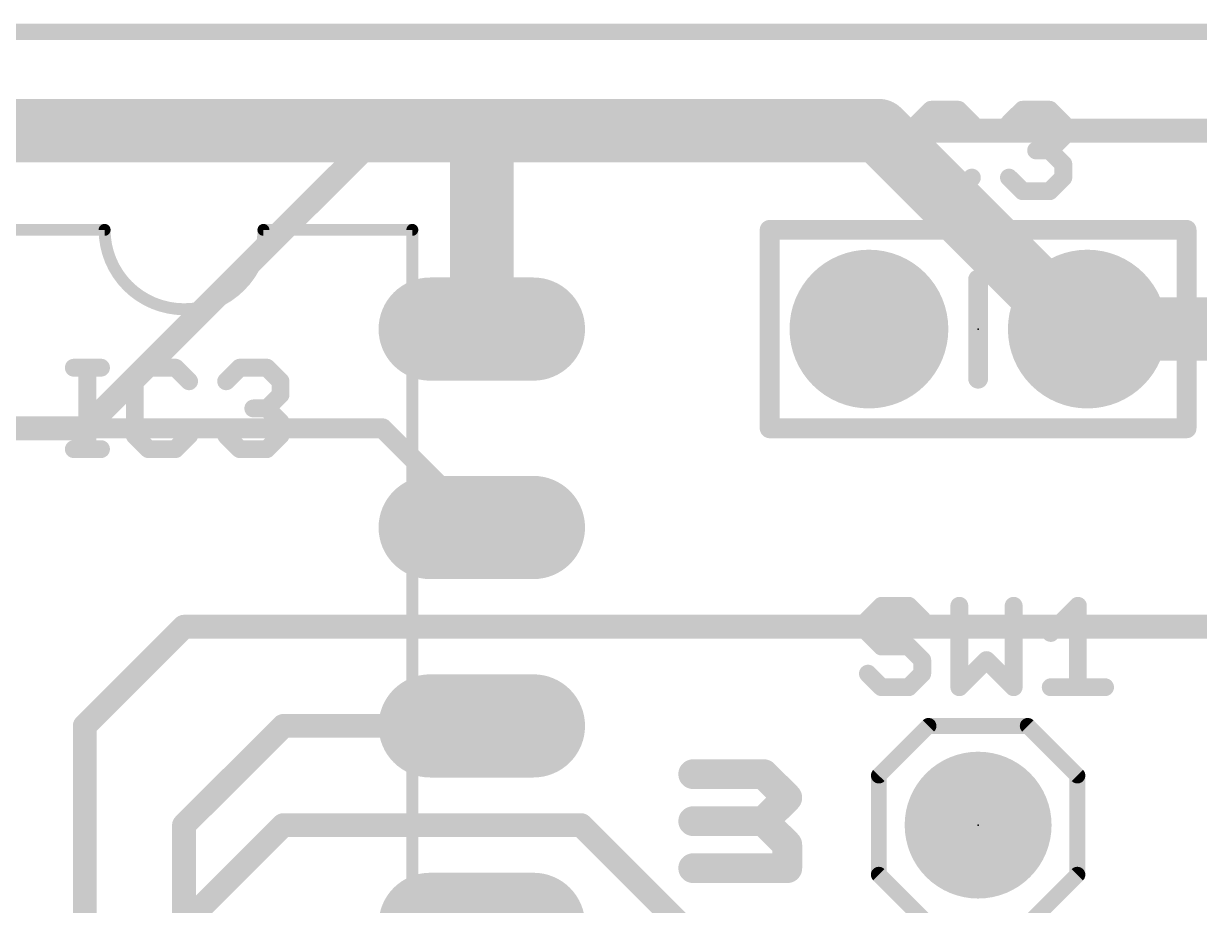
# Model space of a CAD drawing. Extents: x -0.1 to 52.8, y -11.4 to 50.9.
# Drawn here: x 18.27 to 33.31, y 39.61 to 50.9 of the extents above; entities that cross this region are included whole.
import ezdxf

# ---------------------------------------------------------------- set-up
doc = ezdxf.new("R2010")
doc.units = 0
for name, color, linetype in [('1', 12, 'CONTINUOUS'), ('16', 132, 'CONTINUOUS'), ('17', 110, 'CONTINUOUS'), ('20', 53, 'CONTINUOUS'), ('21', 41, 'CONTINUOUS'), ('22', 40, 'CONTINUOUS'), ('23', 53, 'CONTINUOUS'), ('51', 53, 'CONTINUOUS')]:
    doc.layers.add(name, color=color, linetype=linetype)

# ---------------------------------------------------------------- blocks, each defined once
blk = doc.blocks.new('ROUNDP')
at = {"const_width": 0.5}
blk.add_lwpolyline([(0, -0.25, 1), (0, 0.25, 1), (0, -0.25)], format="xyb", dxfattribs=at)
blk = doc.blocks.new('LONGP100')
at = {"const_width": 1}
blk.add_lwpolyline([(-0.5, 0), (0.5, 0)], dxfattribs=at)
at = {"const_width": 0.5}
for points in [[(-0.5, 0.25, 1), (-0.5, -0.25)], [(0.5, -0.25, 1), (0.5, 0.25)]]:
    blk.add_lwpolyline(points, format="xyb", dxfattribs=at)
blk = doc.blocks.new('RECT')
blk.add_solid([(-0.5, -0.5), (0.5, -0.5), (-0.5, 0.5), (0.5, 0.5)])

msp = doc.modelspace()

# ---------------------------------------------------------------- linework, layer by layer
at = {"layer": '1'}
for points, const_width in [([(24.13, 49.53), (12.7, 49.53)], 0.8128), ([(29.21, 49.53), (24.13, 49.53)], 0.8128), ([(24.13, 46.99), (24.13, 49.53)], 0.8128), ([(31.75, 46.99), (29.21, 49.53)], 0.8128), ([(31.877, 46.99), (31.75, 46.99)], 0.8128), ([(31.877, 46.99), (35.56, 46.99)], 0.8128), ([(11.303, 45.72), (22.86, 45.72)], 0.254), ([(22.86, 45.72), (24.13, 44.45)], 0.254), ([(20.32, 43.18), (19.05, 41.91)], 0.3048), ([(33.02, 43.18), (20.32, 43.18)], 0.3048), ([(33.02, 43.18), (36.83, 43.18)], 0.3048), ([(19.05, 41.91), (19.05, 36.83)], 0.3048), ([(20.32, 40.64), (21.59, 41.91)], 0.3048), ([(21.59, 41.91), (24.13, 41.91)], 0.3048), ([(20.32, 19.05), (20.32, 40.64)], 0.3048)]:
    msp.add_lwpolyline(points, dxfattribs=dict(at, const_width=const_width))
for points, const_width in [([(24.13, 49.7332, 1), (24.13, 49.3268)], 0.4064), ([(24.3332, 49.53, 1), (23.9268, 49.53)], 0.4064), ([(24.13, 49.3268, 1), (24.13, 49.7332)], 0.4064), ([(29.3537, 49.6737, 1), (29.0663, 49.3863)], 0.4064), ([(29.21, 49.3268, 1), (29.21, 49.7332)], 0.4064), ([(31.75, 47.1932, 1), (31.75, 46.7868)], 0.4064), ([(31.877, 47.1932, 1), (31.877, 46.7868)], 0.4064), ([(31.877, 46.7868, 1), (31.877, 47.1932)], 0.4064), ([(31.6063, 46.8463, 1), (31.8937, 47.1337)], 0.4064), ([(23.9268, 46.99, 1), (24.3332, 46.99)], 0.4064), ([(22.9049, 45.7649, 1), (22.8151, 45.6751)], 0.127), ([(22.86, 45.6565, 1), (22.86, 45.7835)], 0.127), ([(24.0851, 44.4051, 1), (24.1749, 44.4949)], 0.127), ([(20.32, 43.2562, 1), (20.32, 43.1038)], 0.1524), ([(20.3739, 43.1261, 1), (20.2661, 43.2339)], 0.1524), ([(33.02, 43.2562, 1), (33.02, 43.1038)], 0.1524), ([(33.02, 43.1038, 1), (33.02, 43.2562)], 0.1524), ([(19.1262, 41.91, 1), (18.9738, 41.91)], 0.1524), ([(18.9961, 41.9639, 1), (19.1039, 41.8561)], 0.1524), ([(21.59, 41.9862, 1), (21.59, 41.8338)], 0.1524), ([(21.6439, 41.8561, 1), (21.5361, 41.9639)], 0.1524), ([(24.13, 41.8338, 1), (24.13, 41.9862)], 0.1524), ([(20.3962, 40.64, 1), (20.2438, 40.64)], 0.1524), ([(20.2661, 40.6939, 1), (20.3739, 40.5861)], 0.1524)]:
    msp.add_lwpolyline(points, format="xyb", dxfattribs=dict(at, const_width=const_width))
at = {"layer": '16'}
for points, const_width in [([(0, 50.8), (50.8, 50.8)], 0.2032), ([(22.86, 49.53), (19.05, 45.72)], 0.3048), ([(41.91, 49.53), (22.86, 49.53)], 0.3048), ([(19.05, 45.72), (17.78, 45.72)], 0.3048), ([(19.05, 38.1), (21.59, 40.64)], 0.3048), ([(21.59, 40.64), (25.4, 40.64)], 0.3048), ([(25.4, 40.64), (26.67, 39.37)], 0.3048)]:
    msp.add_lwpolyline(points, dxfattribs=dict(at, const_width=const_width))
at = {"layer": '16', "const_width": 0.1524}
for points in [[(22.86, 49.6062, 1), (22.86, 49.4538)], [(22.9139, 49.4761, 1), (22.8061, 49.5839)], [(18.9961, 45.7739, 1), (19.1039, 45.6661)], [(19.05, 45.6438, 1), (19.05, 45.7962)], [(21.59, 40.7162, 1), (21.59, 40.5638)], [(21.6439, 40.5861, 1), (21.5361, 40.6939)], [(25.4539, 40.6939, 1), (25.3461, 40.5861)], [(25.4, 40.5638, 1), (25.4, 40.7162)]]:
    msp.add_lwpolyline(points, format="xyb", dxfattribs=at)
at = {"layer": '20', "const_width": 0.2032}
msp.add_lwpolyline([(50.47, 50.79), (0, 50.79)], dxfattribs=at)
at = {"layer": '21'}
for points, const_width in [([(29.879, 49.7976), (29.7053, 49.6239)], 0.2286), ([(30.2264, 49.7976), (29.879, 49.7976)], 0.2286), ([(30.4002, 49.6239), (30.2264, 49.7976)], 0.2286), ([(30.8747, 49.6239), (31.0484, 49.7976)], 0.2286), ([(31.0484, 49.7976), (31.3958, 49.7976)], 0.2286), ([(31.3958, 49.7976), (31.5696, 49.6239)], 0.2286), ([(29.7053, 49.6239), (29.7053, 48.929)], 0.2286), ([(31.5696, 49.6239), (31.5696, 49.4502)], 0.2286), ([(31.5696, 49.4502), (31.3958, 49.2764)], 0.2286), ([(31.3958, 49.2764), (31.2221, 49.2764)], 0.2286), ([(31.3958, 49.2764), (31.5696, 49.1027)], 0.2286), ([(31.5696, 49.1027), (31.5696, 48.929)], 0.2286), ([(29.7053, 48.929), (29.879, 48.7553)], 0.2286), ([(30.2264, 48.7553), (30.4002, 48.929)], 0.2286), ([(31.0484, 48.7553), (30.8747, 48.929)], 0.2286), ([(31.5696, 48.929), (31.3958, 48.7553)], 0.2286), ([(29.879, 48.7553), (30.2264, 48.7553)], 0.2286), ([(31.3958, 48.7553), (31.0484, 48.7553)], 0.2286), ([(17.399, 48.26), (19.304, 48.26)], 0.1524), ([(23.241, 48.26), (21.336, 48.26)], 0.1524), ([(23.241, 30.48), (23.241, 48.26)], 0.1524), ([(27.813, 45.72), (27.813, 48.26)], 0.254), ([(27.813, 48.26), (33.147, 48.26)], 0.254), ([(33.147, 48.26), (33.147, 45.72)], 0.254), ([(30.48, 46.355), (30.48, 47.625)], 0.254), ([(18.9103, 46.4956), (19.2577, 46.4956)], 0.2286), ([(19.084, 45.4533), (19.084, 46.4956)], 0.2286), ([(19.8636, 46.4956), (19.6899, 46.3219)], 0.2286), ([(20.211, 46.4956), (19.8636, 46.4956)], 0.2286), ([(20.3848, 46.3219), (20.211, 46.4956)], 0.2286), ([(20.8593, 46.3219), (21.033, 46.4956)], 0.2286), ([(21.033, 46.4956), (21.3804, 46.4956)], 0.2286), ([(21.3804, 46.4956), (21.5542, 46.3219)], 0.2286), ([(19.6899, 46.3219), (19.6899, 45.627)], 0.2286), ([(21.5542, 46.3219), (21.5542, 46.1482)], 0.2286), ([(21.5542, 46.1482), (21.3804, 45.9744)], 0.2286), ([(21.3804, 45.9744), (21.2067, 45.9744)], 0.2286), ([(21.3804, 45.9744), (21.5542, 45.8007)], 0.2286), ([(21.5542, 45.8007), (21.5542, 45.627)], 0.2286), ([(19.6899, 45.627), (19.8636, 45.4533)], 0.2286), ([(20.211, 45.4533), (20.3848, 45.627)], 0.2286), ([(21.033, 45.4533), (20.8593, 45.627)], 0.2286), ([(21.5542, 45.627), (21.3804, 45.4533)], 0.2286), ([(33.147, 45.72), (27.813, 45.72)], 0.254), ([(18.9103, 45.4533), (19.2577, 45.4533)], 0.2286), ([(19.8636, 45.4533), (20.211, 45.4533)], 0.2286), ([(21.3804, 45.4533), (21.033, 45.4533)], 0.2286), ([(29.244, 43.4476), (29.0703, 43.2739)], 0.2286), ([(29.5914, 43.4476), (29.244, 43.4476)], 0.2286), ([(29.7652, 43.2739), (29.5914, 43.4476)], 0.2286), ([(30.2397, 43.4476), (30.2397, 42.4053)], 0.2286), ([(30.9346, 42.4053), (30.9346, 43.4476)], 0.2286), ([(31.4091, 43.1002), (31.7565, 43.4476)], 0.2286), ([(31.7565, 43.4476), (31.7565, 42.4053)], 0.2286), ([(29.0703, 43.2739), (29.0703, 43.1002)], 0.2286), ([(29.0703, 43.1002), (29.244, 42.9264)], 0.2286), ([(29.244, 42.9264), (29.5914, 42.9264)], 0.2286), ([(29.5914, 42.9264), (29.7652, 42.7527)], 0.2286), ([(29.7652, 42.7527), (29.7652, 42.579)], 0.2286), ([(30.2397, 42.4053), (30.5871, 42.7527)], 0.2286), ([(30.5871, 42.7527), (30.9346, 42.4053)], 0.2286), ([(29.244, 42.4053), (29.0703, 42.579)], 0.2286), ([(29.7652, 42.579), (29.5914, 42.4053)], 0.2286), ([(29.5914, 42.4053), (29.244, 42.4053)], 0.2286), ([(31.4091, 42.4053), (32.104, 42.4053)], 0.2286), ([(29.845, 41.91), (29.21, 41.275)], 0.2032), ([(31.115, 41.91), (29.845, 41.91)], 0.2032), ([(31.75, 41.275), (31.115, 41.91)], 0.2032), ([(29.21, 40.005), (29.21, 41.275)], 0.2032), ([(31.75, 41.275), (31.75, 40.005)], 0.2032), ([(29.845, 39.37), (29.21, 40.005)], 0.2032), ([(31.75, 40.005), (31.115, 39.37)], 0.2032)]:
    msp.add_lwpolyline(points, dxfattribs=dict(at, const_width=const_width))
for points, const_width in [([(29.879, 49.8547, 1), (29.879, 49.7404)], 0.1143), ([(29.9194, 49.7572, 1), (29.8386, 49.838)], 0.1143), ([(30.2669, 49.838, 1), (30.186, 49.7572)], 0.1143), ([(30.2264, 49.7404, 1), (30.2264, 49.8547)], 0.1143), ([(31.0484, 49.8547, 1), (31.0484, 49.7404)], 0.1143), ([(31.0888, 49.7572, 1), (31.008, 49.838)], 0.1143), ([(31.4363, 49.838, 1), (31.3554, 49.7572)], 0.1143), ([(31.3958, 49.7404, 1), (31.3958, 49.8547)], 0.1143), ([(29.7625, 49.6239, 1), (29.6482, 49.6239)], 0.1143), ([(29.6649, 49.6643, 1), (29.7457, 49.5835)], 0.1143), ([(30.3597, 49.5835, 1), (30.4406, 49.6643)], 0.1143), ([(30.8343, 49.6643, 1), (30.9151, 49.5835)], 0.1143), ([(31.6267, 49.6239, 1), (31.5124, 49.6239)], 0.1143), ([(31.5291, 49.5835, 1), (31.61, 49.6643)], 0.1143), ([(31.5124, 49.4502, 1), (31.6267, 49.4502)], 0.1143), ([(31.61, 49.4097, 1), (31.5291, 49.4906)], 0.1143), ([(31.2221, 49.3336, 1), (31.2221, 49.2193)], 0.1143), ([(31.4363, 49.3169, 1), (31.3554, 49.236)], 0.1143), ([(31.3554, 49.3169, 1), (31.4363, 49.236)], 0.1143), ([(31.3958, 49.2193, 1), (31.3958, 49.3336)], 0.1143), ([(31.6267, 49.1027, 1), (31.5124, 49.1027)], 0.1143), ([(31.5291, 49.0623, 1), (31.61, 49.1431)], 0.1143), ([(29.7457, 48.9694, 1), (29.6649, 48.8886)], 0.1143), ([(29.6482, 48.929, 1), (29.7625, 48.929)], 0.1143), ([(30.4406, 48.8886, 1), (30.3597, 48.9694)], 0.1143), ([(30.9151, 48.9694, 1), (30.8343, 48.8886)], 0.1143), ([(31.5124, 48.929, 1), (31.6267, 48.929)], 0.1143), ([(31.61, 48.8886, 1), (31.5291, 48.9694)], 0.1143), ([(29.879, 48.8125, 1), (29.879, 48.6982)], 0.1143), ([(29.8386, 48.7149, 1), (29.9194, 48.7957)], 0.1143), ([(30.186, 48.7957, 1), (30.2669, 48.7149)], 0.1143), ([(30.2264, 48.6982, 1), (30.2264, 48.8125)], 0.1143), ([(31.0484, 48.8125, 1), (31.0484, 48.6982)], 0.1143), ([(31.008, 48.7149, 1), (31.0888, 48.7957)], 0.1143), ([(31.3554, 48.7957, 1), (31.4363, 48.7149)], 0.1143), ([(31.3958, 48.6982, 1), (31.3958, 48.8125)], 0.1143), ([(19.304, 48.26, 1), (21.336, 48.26)], 0.1524), ([(19.3421, 48.26, 1), (19.2659, 48.26)], 0.0762), ([(19.304, 48.2219, 1), (19.304, 48.2981)], 0.0762), ([(21.336, 48.2981, 1), (21.336, 48.2219)], 0.0762), ([(21.3741, 48.26, 1), (21.2979, 48.26)], 0.0762), ([(23.2791, 48.26, 1), (23.2029, 48.26)], 0.0762), ([(23.241, 48.2219, 1), (23.241, 48.2981)], 0.0762), ([(27.8765, 48.26, 1), (27.7495, 48.26)], 0.127), ([(27.813, 48.3235, 1), (27.813, 48.1965)], 0.127), ([(33.2105, 48.26, 1), (33.0835, 48.26)], 0.127), ([(33.147, 48.1965, 1), (33.147, 48.3235)], 0.127), ([(30.5435, 47.625, 1), (30.4165, 47.625)], 0.127), ([(18.9103, 46.5527, 1), (18.9103, 46.4384)], 0.1143), ([(19.1412, 46.4956, 1), (19.0269, 46.4956)], 0.1143), ([(19.2577, 46.4384, 1), (19.2577, 46.5527)], 0.1143), ([(19.8636, 46.5527, 1), (19.8636, 46.4384)], 0.1143), ([(19.904, 46.4552, 1), (19.8232, 46.536)], 0.1143), ([(20.2515, 46.536, 1), (20.1706, 46.4552)], 0.1143), ([(20.211, 46.4384, 1), (20.211, 46.5527)], 0.1143), ([(21.033, 46.5527, 1), (21.033, 46.4384)], 0.1143), ([(21.0734, 46.4552, 1), (20.9926, 46.536)], 0.1143), ([(21.4208, 46.536, 1), (21.34, 46.4552)], 0.1143), ([(21.3804, 46.4384, 1), (21.3804, 46.5527)], 0.1143), ([(19.747, 46.3219, 1), (19.6327, 46.3219)], 0.1143), ([(19.6495, 46.3623, 1), (19.7303, 46.2815)], 0.1143), ([(20.3443, 46.2815, 1), (20.4252, 46.3623)], 0.1143), ([(20.8189, 46.3623, 1), (20.8997, 46.2815)], 0.1143), ([(21.6113, 46.3219, 1), (21.497, 46.3219)], 0.1143), ([(21.5137, 46.2815, 1), (21.5946, 46.3623)], 0.1143), ([(30.4165, 46.355, 1), (30.5435, 46.355)], 0.127), ([(21.497, 46.1482, 1), (21.6113, 46.1482)], 0.1143), ([(21.5946, 46.1077, 1), (21.5137, 46.1886)], 0.1143), ([(21.2067, 46.0316, 1), (21.2067, 45.9173)], 0.1143), ([(21.4208, 46.0149, 1), (21.34, 45.934)], 0.1143), ([(21.34, 46.0149, 1), (21.4208, 45.934)], 0.1143), ([(21.3804, 45.9173, 1), (21.3804, 46.0316)], 0.1143), ([(21.6113, 45.8007, 1), (21.497, 45.8007)], 0.1143), ([(21.5137, 45.7603, 1), (21.5946, 45.8411)], 0.1143), ([(19.7303, 45.6674, 1), (19.6495, 45.5866)], 0.1143), ([(20.4252, 45.5866, 1), (20.3443, 45.6674)], 0.1143), ([(20.8997, 45.6674, 1), (20.8189, 45.5866)], 0.1143), ([(21.5946, 45.5866, 1), (21.5137, 45.6674)], 0.1143), ([(27.813, 45.7835, 1), (27.813, 45.6565)], 0.127), ([(27.7495, 45.72, 1), (27.8765, 45.72)], 0.127), ([(33.0835, 45.72, 1), (33.2105, 45.72)], 0.127), ([(33.147, 45.6565, 1), (33.147, 45.7835)], 0.127), ([(19.6327, 45.627, 1), (19.747, 45.627)], 0.1143), ([(21.497, 45.627, 1), (21.6113, 45.627)], 0.1143), ([(18.9103, 45.5104, 1), (18.9103, 45.3961)], 0.1143), ([(19.0269, 45.4533, 1), (19.1412, 45.4533)], 0.1143), ([(19.2577, 45.3961, 1), (19.2577, 45.5104)], 0.1143), ([(19.8636, 45.5104, 1), (19.8636, 45.3961)], 0.1143), ([(19.8232, 45.4129, 1), (19.904, 45.4937)], 0.1143), ([(20.1706, 45.4937, 1), (20.2515, 45.4129)], 0.1143), ([(20.211, 45.3961, 1), (20.211, 45.5104)], 0.1143), ([(21.033, 45.5104, 1), (21.033, 45.3961)], 0.1143), ([(20.9926, 45.4129, 1), (21.0734, 45.4937)], 0.1143), ([(21.34, 45.4937, 1), (21.4208, 45.4129)], 0.1143), ([(21.3804, 45.3961, 1), (21.3804, 45.5104)], 0.1143), ([(29.244, 43.5047, 1), (29.244, 43.3904)], 0.1143), ([(29.2844, 43.4072, 1), (29.2036, 43.488)], 0.1143), ([(29.6319, 43.488, 1), (29.551, 43.4072)], 0.1143), ([(29.5914, 43.3904, 1), (29.5914, 43.5047)], 0.1143), ([(30.2968, 43.4476, 1), (30.1825, 43.4476)], 0.1143), ([(30.9917, 43.4476, 1), (30.8774, 43.4476)], 0.1143), ([(31.8137, 43.4476, 1), (31.6994, 43.4476)], 0.1143), ([(31.7969, 43.4072, 1), (31.7161, 43.488)], 0.1143), ([(29.0299, 43.3143, 1), (29.1107, 43.2335)], 0.1143), ([(29.1275, 43.2739, 1), (29.0132, 43.2739)], 0.1143), ([(29.7247, 43.2335, 1), (29.8056, 43.3143)], 0.1143), ([(29.1107, 43.1406, 1), (29.0299, 43.0597)], 0.1143), ([(31.3687, 43.1406, 1), (31.4495, 43.0597)], 0.1143), ([(29.0132, 43.1002, 1), (29.1275, 43.1002)], 0.1143), ([(29.244, 42.9836, 1), (29.244, 42.8693)], 0.1143), ([(29.6319, 42.9669, 1), (29.551, 42.886)], 0.1143), ([(29.5914, 42.8693, 1), (29.5914, 42.9836)], 0.1143), ([(29.2036, 42.886, 1), (29.2844, 42.9669)], 0.1143), ([(29.8223, 42.7527, 1), (29.708, 42.7527)], 0.1143), ([(29.7247, 42.7123, 1), (29.8056, 42.7931)], 0.1143), ([(30.6275, 42.7931, 1), (30.5467, 42.7123)], 0.1143), ([(30.6275, 42.7123, 1), (30.5467, 42.7931)], 0.1143), ([(29.1107, 42.6194, 1), (29.0299, 42.5386)], 0.1143), ([(29.708, 42.579, 1), (29.8223, 42.579)], 0.1143), ([(29.8056, 42.5386, 1), (29.7247, 42.6194)], 0.1143), ([(29.244, 42.4625, 1), (29.244, 42.3482)], 0.1143), ([(29.2036, 42.3649, 1), (29.2844, 42.4457)], 0.1143), ([(29.551, 42.4457, 1), (29.6319, 42.3649)], 0.1143), ([(29.5914, 42.3482, 1), (29.5914, 42.4625)], 0.1143), ([(30.1993, 42.4457, 1), (30.2801, 42.3649)], 0.1143), ([(30.1825, 42.4053, 1), (30.2968, 42.4053)], 0.1143), ([(30.8774, 42.4053, 1), (30.9917, 42.4053)], 0.1143), ([(30.8941, 42.3649, 1), (30.975, 42.4457)], 0.1143), ([(31.4091, 42.4625, 1), (31.4091, 42.3482)], 0.1143), ([(31.6994, 42.4053, 1), (31.8137, 42.4053)], 0.1143), ([(32.104, 42.3482, 1), (32.104, 42.4625)], 0.1143), ([(29.845, 41.9608, 1), (29.845, 41.8592)], 0.1016), ([(29.8809, 41.8741, 1), (29.8091, 41.9459)], 0.1016), ([(31.1509, 41.9459, 1), (31.0791, 41.8741)], 0.1016), ([(31.115, 41.8592, 1), (31.115, 41.9608)], 0.1016), ([(29.2608, 41.275, 1), (29.1592, 41.275)], 0.1016), ([(31.8008, 41.275, 1), (31.6992, 41.275)], 0.1016), ([(29.1741, 41.3109, 1), (29.2459, 41.2391)], 0.1016), ([(31.7141, 41.2391, 1), (31.7859, 41.3109)], 0.1016), ([(29.2459, 40.0409, 1), (29.1741, 39.9691)], 0.1016), ([(29.1592, 40.005, 1), (29.2608, 40.005)], 0.1016), ([(31.6992, 40.005, 1), (31.8008, 40.005)], 0.1016), ([(31.7859, 39.9691, 1), (31.7141, 40.0409)], 0.1016)]:
    msp.add_lwpolyline(points, format="xyb", dxfattribs=dict(at, const_width=const_width))
at = {"layer": '22', "const_width": 0.1905}
for points in [[(26.8351, 41.3877, 1), (26.8351, 41.1972)], [(27.8049, 41.3598, 1), (27.6702, 41.225)], [(27.7376, 41.1972, 1), (27.7376, 41.3877)], [(28.1057, 40.9242, 1), (27.971, 41.0589)], [(27.971, 40.9242, 1), (28.1057, 41.0589)], [(26.8351, 40.786, 1), (26.8351, 40.5955)], [(27.8049, 40.7581, 1), (27.6702, 40.6234)], [(27.6702, 40.7581, 1), (27.8049, 40.6234)], [(27.7376, 40.5955, 1), (27.7376, 40.786)], [(28.1336, 40.3899, 1), (27.9431, 40.3899)], [(27.971, 40.3226, 1), (28.1057, 40.4573)], [(26.8351, 40.1844, 1), (26.8351, 39.9939)], [(27.9431, 40.0891, 1), (28.1336, 40.0891)], [(28.0384, 39.9939, 1), (28.0384, 40.1844)]]:
    msp.add_lwpolyline(points, format="xyb", dxfattribs=at)
at = {"layer": '22', "const_width": 0.381}
for points in [[(27.7376, 41.2924), (26.8351, 41.2924)], [(28.0384, 40.9916), (27.7376, 41.2924)], [(27.7376, 40.6908), (28.0384, 40.9916)], [(27.7376, 40.6908), (26.8351, 40.6908)], [(28.0384, 40.3899), (27.7376, 40.6908)], [(28.0384, 40.0891), (28.0384, 40.3899)], [(26.8351, 40.0891), (28.0384, 40.0891)]]:
    msp.add_lwpolyline(points, dxfattribs=at)
at = {"layer": '23'}
for p in [(30.48, 46.99), (30.48, 40.64)]:
    msp.add_point(p, dxfattribs=at)

# ---------------------------------------------------------------- block references
at = {"layer": '17', "xscale": 2.032, "yscale": 2.032, "rotation": 180}
for p in [(29.083, 46.99), (29.083, 46.99), (31.877, 46.99), (31.877, 46.99)]:
    msp.add_blockref('ROUNDP', p, dxfattribs=at)
at = {"layer": '17'}
for name, p, xscale, yscale in [('LONGP100', (24.13, 46.99), 1.3208, 1.3208), ('LONGP100', (24.13, 46.99), 1.3208, 1.3208), ('LONGP100', (24.13, 44.45), 1.3208, 1.3208), ('LONGP100', (24.13, 44.45), 1.3208, 1.3208), ('LONGP100', (24.13, 41.91), 1.3208, 1.3208), ('LONGP100', (24.13, 41.91), 1.3208, 1.3208), ('ROUNDP', (30.48, 40.64), 1.8796, 1.8796), ('ROUNDP', (30.48, 40.64), 1.8796, 1.8796), ('LONGP100', (24.13, 39.37), 1.3208, 1.3208), ('LONGP100', (24.13, 39.37), 1.3208, 1.3208)]:
    msp.add_blockref(name, p, dxfattribs=dict(at, xscale=xscale, yscale=yscale))
at = {"layer": '51', "xscale": 0.508, "yscale": 0.508, "rotation": 270}
msp.add_blockref('RECT', (30.48, 40.64), dxfattribs=at)

doc.saveas('drawing.dxf')
